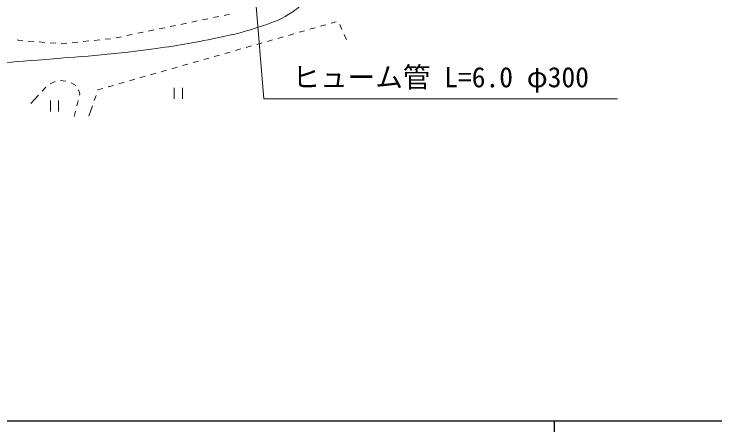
# Model space of a CAD drawing. Units: millimetres, scale not verified. Extents: x 40000 to 680000, y 20000 to 380000.
# Drawn here: x 319071 to 382580, y 204000 to 241872 of the extents above; entities that cross this region are included whole.
import ezdxf
from ezdxf.enums import TextEntityAlignment as Align

# ---------------------------------------------------------------- set-up
doc = ezdxf.new("R2010")
doc.units = ezdxf.units.MM
doc.header["$LTSCALE"] = 1000
for name, color, linetype, lineweight in [('M-BGD', 7, 'Continuous', 13), ('M-STR-HTXT', 7, 'Continuous', 13), ('M-TTL-BAND', 7, 'Continuous', 25)]:
    doc.layers.add(name, color=color, linetype=linetype, lineweight=lineweight)
doc.styles.add('ＭＳ ゴシック', font='')
doc.styles.get('ＭＳ ゴシック').set_extended_font_data('MS Gothic')

msp = doc.modelspace()

# ---------------------------------------------------------------- linework, layer by layer
at = {"layer": 'M-BGD'}
for p, q in [((336152, 241342), (336642, 241444)), ((337131, 241545), (337621, 241647)), ((338110, 241749), (338600, 241850)), ((333215, 240732), (333704, 240834)), ((334194, 240936), (334683, 241037)), ((335173, 241139), (335662, 241240)), ((346831, 240762), (347312, 240899)), ((347793, 241037), (348273, 241174)), ((348578, 240933), (348782, 240477)), ((330277, 240123), (330767, 240224)), ((331256, 240326), (331746, 240427)), ((332236, 240529), (332725, 240631)), ((343946, 239939), (344427, 240076)), ((344908, 240213), (345389, 240350)), ((345869, 240488), (346350, 240625)), ((319366, 239520), (319434, 239497)), ((319434, 239497), (319861, 239462)), ((325339, 239385), (325837, 239434)), ((326334, 239483), (326832, 239531)), ((327330, 239580), (327827, 239629)), ((328319, 239716), (328809, 239818)), ((329298, 239919), (329788, 240021)), ((342023, 239390), (342504, 239527)), ((342985, 239664), (343466, 239801)), ((348986, 240020), (349190, 239564)), ((320359, 239421), (320857, 239380)), ((321356, 239339), (321854, 239298)), ((322352, 239257), (322850, 239216)), ((323349, 239190), (323846, 239239)), ((324344, 239288), (324842, 239336)), ((340100, 238841), (340581, 238978)), ((341062, 239115), (341542, 239252)), ((338177, 238292), (338658, 238429)), ((339138, 238566), (339619, 238703)), ((335292, 237468), (335773, 237605)), ((336254, 237743), (336734, 237880)), ((337215, 238017), (337696, 238154)), ((333369, 236919), (333850, 237056)), ((334330, 237194), (334811, 237331)), ((331446, 236370), (331927, 236507)), ((332407, 236645), (332888, 236782)), ((322339, 235555), (322796, 235757)), ((323268, 235853), (323763, 235779)), ((324235, 235639), (324673, 235398)), ((328561, 235547), (329042, 235684)), ((329523, 235821), (330003, 235958)), ((330484, 236096), (330965, 236233)), ((321619, 234879), (321957, 235248)), ((324921, 234991), (325041, 234681)), ((326663, 234970), (326677, 235009)), ((326677, 235009), (327119, 235135)), ((327599, 235272), (328080, 235409)), ((333594, 235194), (333594, 234194)), ((334344, 234194), (334344, 235194)), ((320607, 233773), (321282, 234511)), ((325041, 234681), (325001, 234518)), ((326334, 234026), (326499, 234498)), ((322363, 234031), (322363, 233031)), ((323113, 233031), (323113, 234031)), ((324881, 234033), (324762, 233547)), ((325841, 232610), (326170, 233554)), ((324643, 233062), (324523, 232576))]:
    msp.add_line(p, q, dxfattribs=at)
msp.add_open_spline([(306619, 232683), (307583, 233847), (307866, 234226), (308800, 235081), (309459, 235685), (309780, 236113), (310569, 236535), (311546, 237059), (312207, 237146), (313307, 237287), (314528, 237443), (315227, 237328), (316457, 237383), (318314, 237467), (319353, 237553), (321206, 237705), (325236, 238034), (327504, 238140), (331510, 238686), (333856, 239005), (335165, 239229), (337483, 239708), (339104, 240043), (340010, 240268), (341578, 240799), (342697, 241177), (343348, 241407), (344317, 242083), (344855, 242458), (345195, 242703), (345480, 243294), (345791, 243940), (345727, 244385), (345867, 245087), (346013, 245814), (345993, 246244), (346207, 246953), (346457, 247788), (346494, 248355), (347067, 249013), (347688, 249727), (348193, 249980), (349005, 250467), (350456, 251336), (351426, 251520), (352936, 252281), (354256, 252947), (354979, 253351), (356268, 254075), (357497, 254764), (358111, 255283), (359369, 255916), (360190, 256328), (360645, 256585), (361518, 256869), (361975, 257018), (362246, 257052), (362720, 257137), (362823, 257155), (362920, 257167), (363013, 257175)], degree=3, knots=[0, 0, 0, 0, 1, 1, 1, 2, 2, 2, 3, 3, 3, 4, 4, 4, 5, 5, 5, 6, 6, 6, 7, 7, 7, 8, 8, 8, 9, 9, 9, 10, 10, 10, 11, 11, 11, 12, 12, 12, 13, 13, 13, 14, 14, 14, 15, 15, 15, 16, 16, 16, 17, 17, 17, 18, 18, 18, 19, 19, 19, 20, 20, 20, 20], dxfattribs=at)
at = {"layer": 'M-STR-HTXT'}
for p, q in [((340417, 249785), (341716, 234183)), ((341716, 234183), (373747, 234183))]:
    msp.add_line(p, q, dxfattribs=at)
at = {"layer": 'M-TTL-BAND'}
for p, q in [((40000, 205000), (579000, 205000)), ((368000, 205000), (368000, 204000))]:
    msp.add_line(p, q, dxfattribs=at)

# ---------------------------------------------------------------- texts
at = {"layer": 'M-STR-HTXT', "style": 'ＭＳ ゴシック'}
msp.add_text('ヒューム管 L=6.0 φ300', height=1833, dxfattribs=at).set_placement((357731, 234683), align=Align.BOTTOM_CENTER)

doc.saveas('drawing.dxf')
